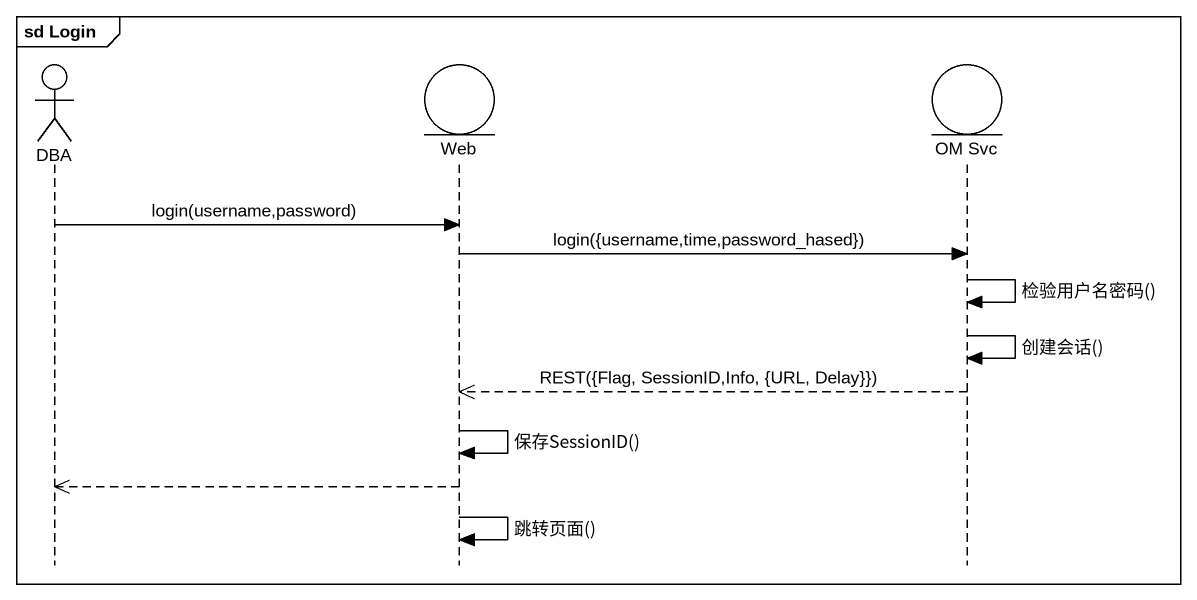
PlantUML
@startuml
mainframe sd Login
hide footbox
actor DBA
entity Web
entity "OM Svc" as OM_Svc

DBA -> Web : login(username,password)
Web -> OM_Svc : login({username,time,password_hased})
OM_Svc -> OM_Svc : 检验用户名密码()
OM_Svc -> OM_Svc : 创建会话()
OM_Svc -->> Web : REST({Flag, SessionID,Info, {URL, Delay}})
Web -> Web : 保存SessionID()
Web -->> DBA
Web -> Web : 跳转页面()
@enduml
